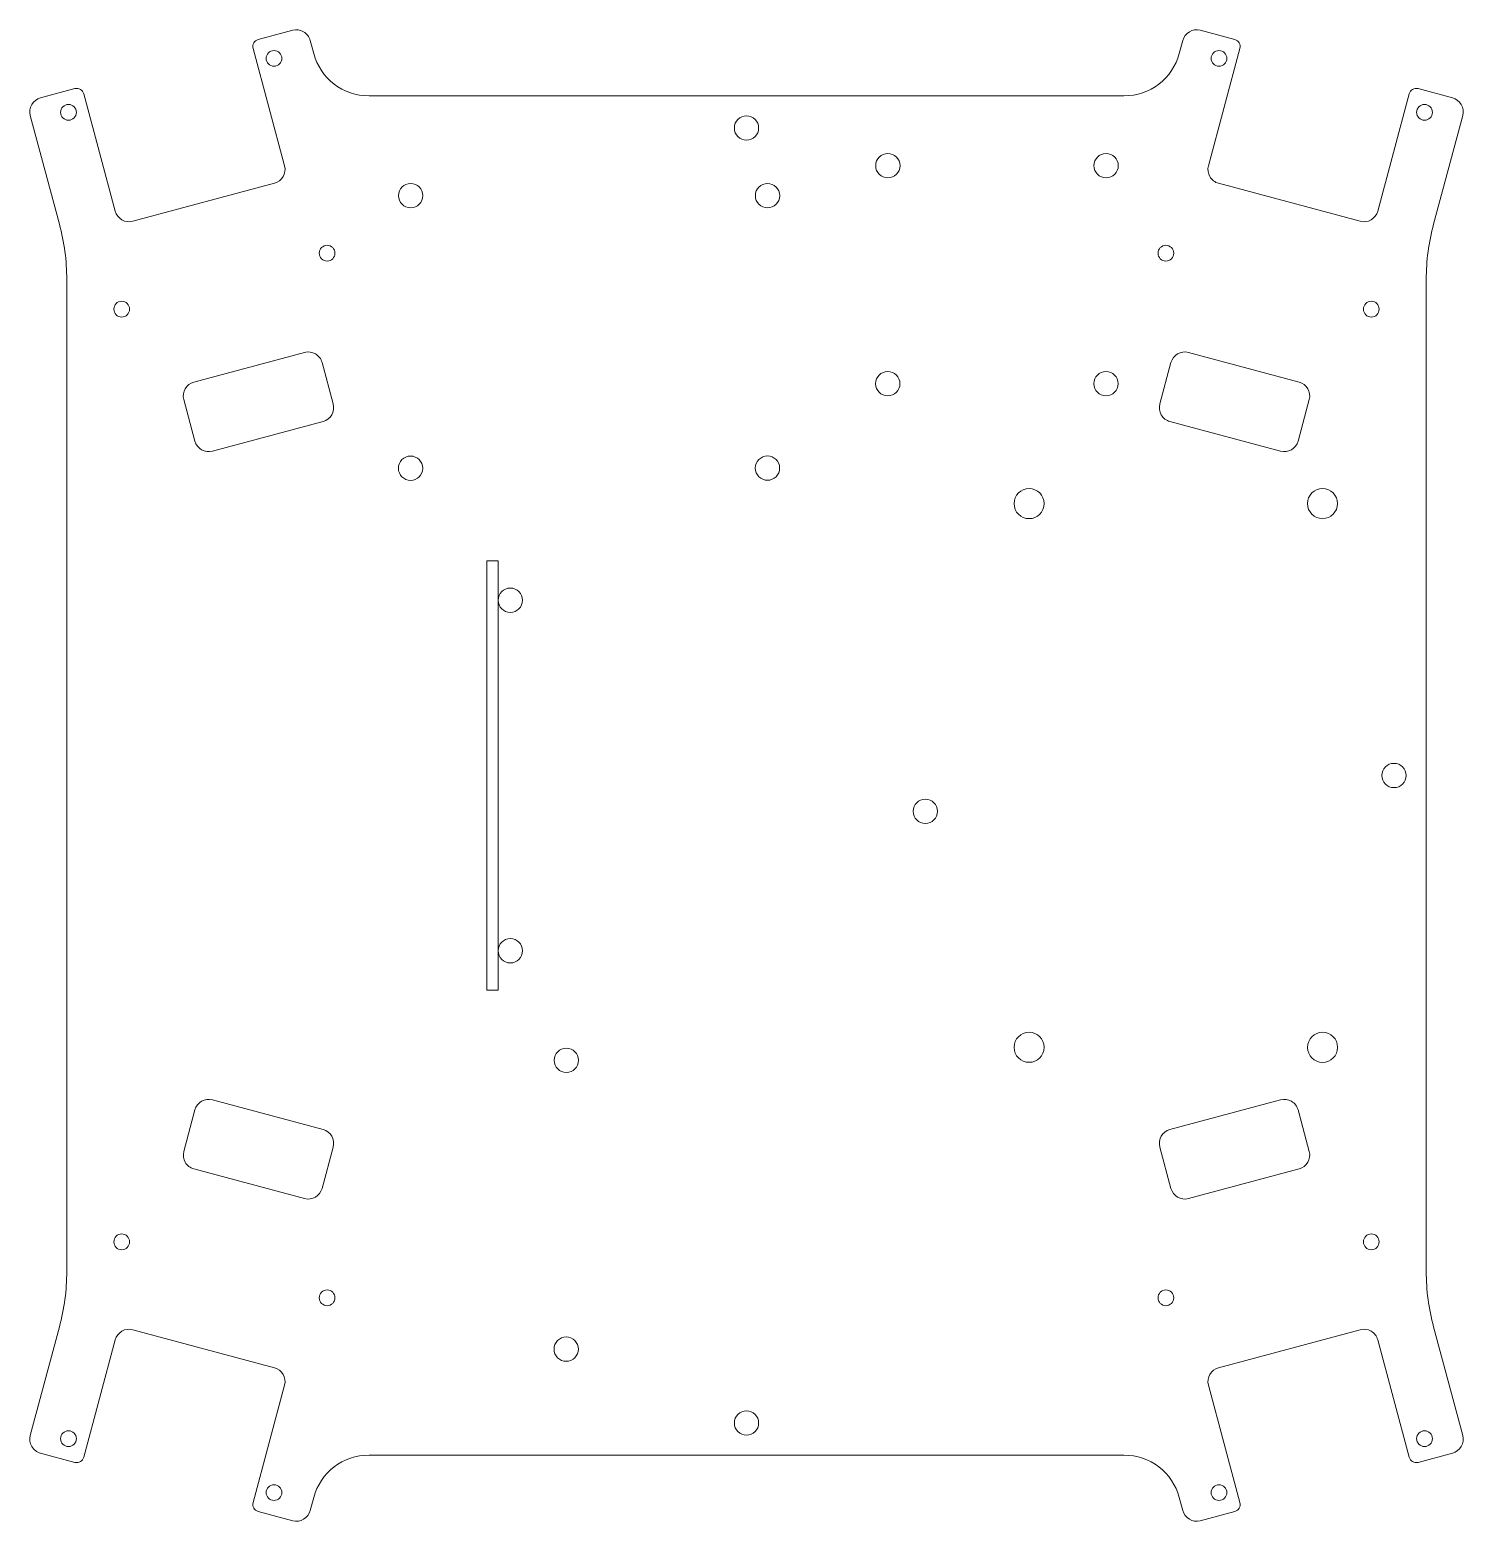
# Model space of a CAD drawing. Header units: millimetres. Extents: x -100 to 100, y -104 to 104.
import ezdxf

# ---------------------------------------------------------------- set-up
doc = ezdxf.new("R2010")
doc.units = ezdxf.units.MM
doc.layers.add('sheet_layer', color=7, linetype='ByLayer')

msp = doc.modelspace()

# ---------------------------------------------------------------- linework, layer by layer
at = {"layer": 'sheet_layer', "linetype": 'CONTINUOUS', "lineweight": 18}
for p, q in [((-63.4223, 104.161), (-68.2519, 102.867)), ((-60.4858, 100.929), (-60.9728, 102.747)), ((60.4858, 100.929), (60.9728, 102.747)), ((63.4223, 104.161), (68.2519, 102.867)), ((-68.959, 101.642), (-64.5591, 85.2217)), ((68.959, 101.642), (64.5591, 85.2217)), ((-93.8489, 96.0085), (-98.6786, 94.7144)), ((93.8489, 96.0085), (98.6786, 94.7144)), ((-88.2243, 78.8806), (-92.6242, 95.3014)), ((-5, 95), (-52.7584, 95)), ((-5, 95), (-1, 95)), ((-1, 95), (1, 95)), ((1, 95), (5, 95)), ((5, 95), (52.7584, 95)), ((88.2243, 78.8806), (92.6242, 95.3014)), ((-100.093, 92.2649), (-96.0222, 77.0733)), ((100.093, 92.2649), (96.0222, 77.0733)), ((-65.9733, 82.7722), (-85.7748, 77.4664)), ((65.9733, 82.7722), (85.7748, 77.4664)), ((-95, 69.3088), (-95, 5)), ((95, 69.3088), (95, 5)), ((-61.7741, 59.1396), (-77.2289, 54.9985)), ((61.7741, 59.1396), (77.2289, 54.9985)), ((-57.7717, 51.9298), (-59.3246, 57.7253)), ((57.7717, 51.9298), (59.3246, 57.7253)), ((-78.6431, 52.549), (-77.0902, 46.7534)), ((78.6431, 52.549), (77.0902, 46.7534)), ((-74.6407, 45.3392), (-59.1859, 49.4803)), ((74.6407, 45.3392), (59.1859, 49.4803)), ((-36.3, 30), (-34.72, 30)), ((-36.3, -30), (-36.3, 30)), ((-34.72, 30), (-34.72, -30)), ((-95, 1), (-95, 5)), ((95, 5), (95, 1)), ((-95, -1), (-95, 1)), ((95, 1), (95, -1)), ((-95, -5), (-95, -1)), ((95, -1), (95, -5)), ((-95, -69.3088), (-95, -5)), ((95, -69.3088), (95, -5)), ((-34.72, -30), (-36.3, -30)), ((-74.6407, -45.3392), (-59.1859, -49.4803)), ((74.6407, -45.3392), (59.1859, -49.4803)), ((-78.6431, -52.549), (-77.0902, -46.7534)), ((78.6431, -52.549), (77.0902, -46.7534)), ((-57.7717, -51.9298), (-59.3246, -57.7253)), ((57.7717, -51.9298), (59.3246, -57.7253)), ((-61.7741, -59.1396), (-77.2289, -54.9985)), ((61.7741, -59.1396), (77.2289, -54.9985)), ((-100.093, -92.2649), (-96.0222, -77.0733)), ((100.093, -92.2649), (96.0222, -77.0733)), ((-88.2243, -78.8806), (-92.6242, -95.3014)), ((-65.9733, -82.7722), (-85.7748, -77.4664)), ((65.9733, -82.7722), (85.7748, -77.4664)), ((88.2243, -78.8806), (92.6242, -95.3014)), ((-68.959, -101.642), (-64.5591, -85.2217)), ((68.959, -101.642), (64.5591, -85.2217)), ((-93.8489, -96.0085), (-98.6786, -94.7144)), ((-5, -95), (-52.7584, -95)), ((-1, -95), (-5, -95)), ((1, -95), (-1, -95)), ((5, -95), (1, -95)), ((5, -95), (52.7584, -95)), ((93.8489, -96.0085), (98.6786, -94.7144)), ((-60.4858, -100.929), (-60.9728, -102.747)), ((60.4858, -100.929), (60.9728, -102.747)), ((-63.4223, -104.161), (-68.2519, -102.867)), ((63.4223, -104.161), (68.2519, -102.867))]:
    msp.add_line(p, q, dxfattribs=at)
for centre, radius in [((-66.0329, 100.235), 1.1), ((66.0329, 100.235), 1.1), ((-94.7611, 92.691), 1.1), ((0, 90.5), 1.7), ((94.7611, 92.691), 1.1), ((19.756, 85.2378), 1.7), ((50.2574, 85.2506), 1.7), ((-46.9442, 81.0598), 1.7), ((2.939, 81.0469), 1.7), ((-58.6117, 73.0068), 1.1), ((58.6117, 73.0068), 1.1), ((-87.3173, 65.1799), 1.1), ((87.3173, 65.1799), 1.1), ((19.7454, 54.7655), 1.7), ((50.2362, 54.7623), 1.7), ((-46.9483, 42.9505), 1.7), ((2.9337, 42.9665), 1.7), ((39.4953, 38.003), 2.1), ((80.4996, 38.0084), 2.1), ((-33, 24.5), 1.7), ((90.5, 0), 1.7), ((25, -5), 1.7), ((-33, -24.5), 1.7), ((39.4983, -37.9926), 2.1), ((80.5073, -37.9995), 2.1), ((-25.1771, -39.8065), 1.7), ((-87.3173, -65.1799), 1.1), ((87.3173, -65.1799), 1.1), ((-58.6117, -73.0068), 1.1), ((58.6117, -73.0068), 1.1), ((-25.1979, -80.1855), 1.7), ((0, -90.5), 1.7), ((-94.7611, -92.691), 1.1), ((94.7611, -92.691), 1.1), ((-66.0329, -100.235), 1.1), ((66.0329, -100.235), 1.1)]:
    msp.add_circle(centre, radius, dxfattribs=at)
for centre, radius, start, end in [((-62.9046, 102.229), 2, 15, 105), ((62.9046, 102.229), 2, 75, 165), ((-67.9931, 101.901), 1, 105, -165), ((67.9931, 101.901), 1, -15, 75), ((-52.7584, 103), 8, -165, -90), ((52.7584, 103), 8, -90, -15), ((-93.5901, 95.0425), 1, 15, 105), ((93.5901, 95.0425), 1, 75, 165), ((-98.1609, 92.7825), 2, 105, -165), ((98.1609, 92.7825), 2, -15, 75), ((-66.4909, 84.704), 2, -75, 15), ((66.4909, 84.704), 2, 165, -105), ((-86.2924, 79.3983), 2, -165, -75), ((86.2924, 79.3983), 2, -105, -15), ((-125, 69.3088), 30, 0, 15), ((125, 69.3088), 30, 165, 180), ((-61.2564, 57.2077), 2, 15, 105), ((61.2564, 57.2077), 2, 75, 165), ((-76.7113, 53.0666), 2, 105, -165), ((76.7113, 53.0666), 2, -15, 75), ((-59.7035, 51.4122), 2, -75, 15), ((59.7035, 51.4122), 2, 165, -105), ((-75.1583, 47.271), 2, -165, -75), ((75.1583, 47.271), 2, -105, -15), ((-75.1583, -47.271), 2, 75, 165), ((75.1583, -47.271), 2, 15, 105), ((-59.7035, -51.4122), 2, -15, 75), ((59.7035, -51.4122), 2, 105, -165), ((-76.7113, -53.0666), 2, 165, -105), ((76.7113, -53.0666), 2, -75, 15), ((-61.2564, -57.2077), 2, -105, -15), ((61.2564, -57.2077), 2, -165, -75), ((-125, -69.3088), 30, -15, 0), ((125, -69.3088), 30, 180, -165), ((-86.2924, -79.3983), 2, 75, 165), ((86.2924, -79.3983), 2, 15, 105), ((-66.4909, -84.704), 2, -15, 75), ((66.4909, -84.704), 2, 105, -165), ((-98.1609, -92.7825), 2, 165, -105), ((98.1609, -92.7825), 2, -75, 15), ((-93.5901, -95.0425), 1, -105, -15), ((-52.7584, -103), 8, 90, 165), ((52.7584, -103), 8, 15, 90), ((93.5901, -95.0425), 1, -165, -75), ((-67.9931, -101.901), 1, 165, -105), ((67.9931, -101.901), 1, -75, 15), ((-62.9046, -102.229), 2, -105, -15), ((62.9046, -102.229), 2, -165, -75)]:
    msp.add_arc(centre, radius, start, end, dxfattribs=at)

doc.saveas('drawing.dxf')
